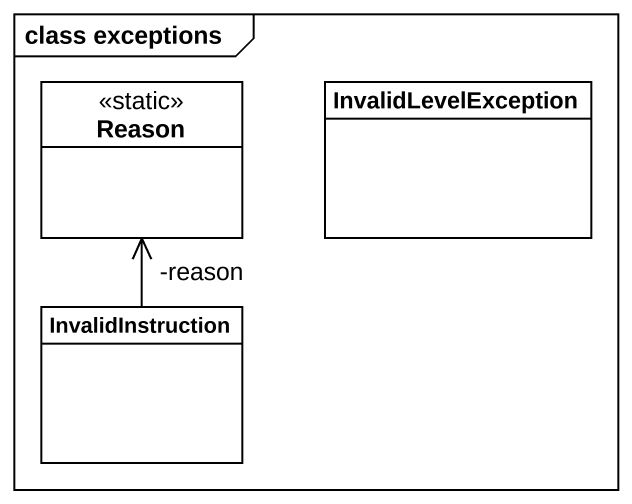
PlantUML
@startuml
mainframe class exceptions
hide circle
hide empty members
class Reason <<static>>
class InvalidLevelException
class InvalidInstruction
InvalidInstruction -up-> "-reason" Reason
@enduml
